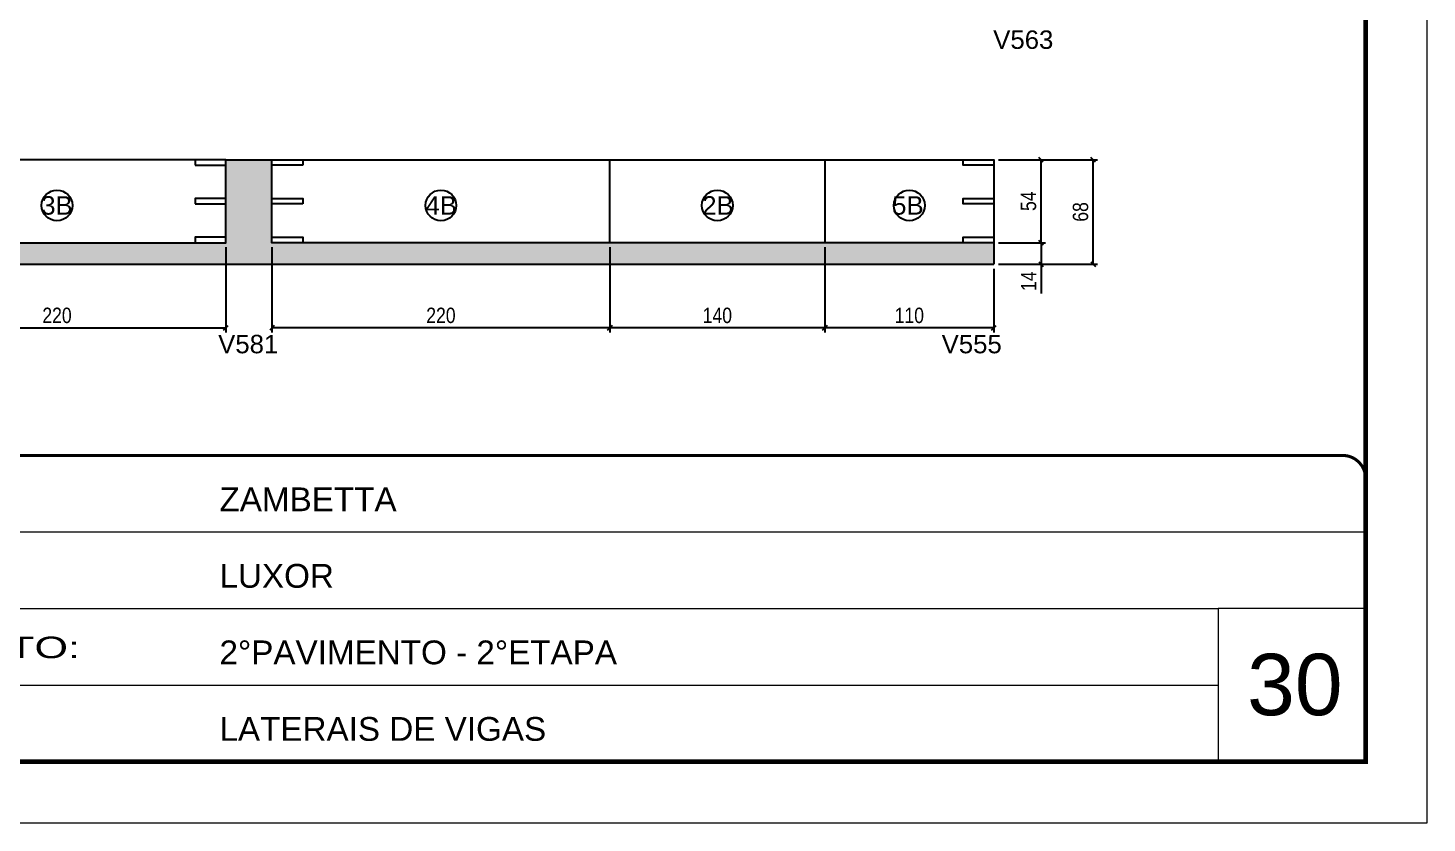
# Model space of a CAD drawing. Extents: x -15895 to 12929, y -2522 to 15173.
# Drawn here: x 5482 to 6393, y 5518 to 6035 of the extents above; entities that cross this region are included whole.
import ezdxf
from ezdxf.enums import TextEntityAlignment as Align

# ---------------------------------------------------------------- set-up
doc = ezdxf.new("R2010")
doc.units = 0
doc.header["$PDMODE"] = 35
doc.header["$PDSIZE"] = -10
doc.linetypes.add('CONTINUO', pattern=[0])
doc.linetypes.add('DASHED', pattern=[0.75, 0.5, -0.25])
for name, color, linetype in [('5', 5, 'Continuous'), ('COTA', 241, 'Continuous'), ('Painéis', 200, 'Continuous'), ('Romaneio', 10, 'Continuous')]:
    doc.layers.add(name, color=color, linetype=linetype)
for name, color, linetype, lineweight in [('CARIMBO', 255, 'Continuous', 9), ('Folhas', 255, 'Continuous', 9), ('SARRAFO DE PRESSAO', 251, 'DASHED', 9)]:
    doc.layers.add(name, color=color, linetype=linetype, lineweight=lineweight)
doc.styles.add('ARIAL', font='arial.ttf')
doc.styles.add('COTA TECNICA', font='techl___.ttf', dxfattribs={"height": 10})
doc.styles.get("Standard").update_dxf_attribs({"font": 'arial.ttf'})
doc.styles.add('Tecnologia', font='')
doc.styles.get('Tecnologia').set_extended_font_data('Forgotten Futurist')
doc.dimstyles.new('PAINEL', dxfattribs={"dimtxt": 10, "dimasz": 3, "dimexe": 3, "dimexo": 3, "dimgap": 3, "dimtad": 1, "dimdec": 1, "dimzin": 12, "dimdsep": 46, "dimtxsty": 'COTA TECNICA', "dimblk1": 'OBLIQUE', "dimblk2": 'OBLIQUE', "dimsah": 1, "dimcen": 0.9, "dimclrd": 4, "dimclre": 4, "dimclrt": 240, "dimadec": 1, "dimazin": 3, "dimtfac": 1, "dimtdec": 1, "dimtmove": 0, "dimatfit": 3, "dimfxl": 1, "dimtolj": 1, "dimtzin": 12, "dimarcsym": 0})

# ---------------------------------------------------------------- blocks, each defined once
blk = doc.blocks.new('9999999999')
at = {"color": 30, "linetype": 'CONTINUO'}
for p, q in [((98564.56, 34379.64), (99583.98, 34379.64)), ((98564.56, 34329.83), (99487.98, 34329.83)), ((99583.98, 34329.83), (99487.98, 34329.83)), ((99487.98, 34329.83), (99487.98, 34230.21)), ((98564.56, 34280.02), (99487.98, 34280.02))]:
    blk.add_line(p, q, dxfattribs=at)
at = {"color": 30, "linetype": 'CONTINUO', "const_width": 2}
blk.add_lwpolyline([(99583.98, 34230.21), (99583.98, 34414.45, 0.414214), (99568.98, 34429.45), (98228.98, 34429.45, 0.414214), (98213.98, 34414.45), (98213.98, 34245.21, 0.414214), (98228.98, 34230.21), (99583.98, 34230.21)], format="xyb", dxfattribs=at)
at = {"layer": 'Folhas'}
blk.add_lwpolyline([(98138.98, 34190.21), (99623.98, 34190.21), (99623.98, 35240.21), (98138.98, 35240.21)], close=True, dxfattribs=at)
at = {"layer": 'Folhas', "color": 30, "const_width": 3}
blk.add_lwpolyline([(98213.98, 34230.21), (99583.98, 34230.21), (99583.98, 35200.21), (98213.98, 35200.21)], close=True, dxfattribs=at)
at = {"color": 7, "linetype": 'Continuous', "ltscale": 5, "style": 'ARIAL'}
for s, height, p in [('ZAMBETTA', 15.483, (98837.68, 34393.13)), ('LUXOR', 15.483, (98837.68, 34343.32)), ('2°PAVIMENTO - 2°ETAPA', 15.4829, (98837.68, 34293.51)), ('LATERAIS DE VIGAS', 15.4829, (98837.68, 34243.7))]:
    blk.add_text(s, height=height, dxfattribs=at).set_placement(p)
at = {"layer": 'Folhas', "color": 7, "style": 'Tecnologia', "width": 1.5}
blk.add_text('PAVIMENTO:', height=14, dxfattribs=at).set_placement((98573.65, 34297.5))
blk = doc.blocks.new('_Oblique')
at = {"color": 0, "linetype": 'ByBlock', "lineweight": -2}
blk.add_line((-0.5, -0.5), (0.5, 0.5), dxfattribs=at)
blk = doc.blocks.new('*D1274')
at = {"layer": 'COTA', "color": 4, "lineweight": -2, "transparency": 16777216}
for p, q in [((5390.76, 5892.54), (5390.76, 5837.06)), ((5610.76, 5892.54), (5610.76, 5837.06)), ((5390.76, 5840.06), (5610.76, 5840.06))]:
    blk.add_line(p, q, dxfattribs=at)
at = {"layer": 'Defpoints', "color": 0, "transparency": 16777216}
for p in [(5390.76, 5895.54), (5610.76, 5895.54), (5610.76, 5840.06)]:
    blk.add_point(p, dxfattribs=at)
at = {"layer": 'COTA', "color": 4, "lineweight": -2, "transparency": 16777216, "xscale": 3, "yscale": 3, "zscale": 3, "rotation": 180}
blk.add_blockref('_Oblique', (5390.76, 5840.06), dxfattribs=at)
at = {"layer": 'COTA', "color": 4, "lineweight": -2, "transparency": 16777216, "xscale": 3, "yscale": 3, "zscale": 3}
blk.add_blockref('_Oblique', (5610.76, 5840.06), dxfattribs=at)
at = {"layer": 'COTA', "color": 240, "transparency": 16777216, "insert": (5500.76, 5848.16), "char_height": 10, "attachment_point": 5, "style": 'COTA TECNICA'}
blk.add_mtext('\\A1;220', dxfattribs=at)
blk = doc.blocks.new('*D1276')
at = {"layer": 'COTA', "color": 4, "lineweight": -2, "transparency": 16777216}
for p, q in [((6000.76, 5892.54), (6000.76, 5837.06)), ((6110.76, 5878.54), (6110.76, 5837.06)), ((6110.76, 5840.06), (6000.76, 5840.06))]:
    blk.add_line(p, q, dxfattribs=at)
at = {"layer": 'Defpoints', "color": 0, "transparency": 16777216}
for p in [(6000.76, 5895.54), (6110.76, 5881.54), (6000.76, 5840.06)]:
    blk.add_point(p, dxfattribs=at)
at = {"layer": 'COTA', "color": 4, "lineweight": -2, "transparency": 16777216, "xscale": 3, "yscale": 3, "zscale": 3, "rotation": 180}
blk.add_blockref('_Oblique', (6000.76, 5840.06), dxfattribs=at)
at = {"layer": 'COTA', "color": 4, "lineweight": -2, "transparency": 16777216, "xscale": 3, "yscale": 3, "zscale": 3}
blk.add_blockref('_Oblique', (6110.76, 5840.06), dxfattribs=at)
at = {"layer": 'COTA', "color": 240, "transparency": 16777216, "insert": (6055.76, 5848.16), "char_height": 10, "attachment_point": 5, "style": 'COTA TECNICA'}
blk.add_mtext('\\A1;110', dxfattribs=at)
blk = doc.blocks.new('*D1277')
at = {"layer": 'COTA', "color": 4, "lineweight": -2, "transparency": 16777216}
for p, q in [((5640.76, 5892.54), (5640.76, 5837.06)), ((5860.76, 5892.54), (5860.76, 5837.06)), ((5860.76, 5840.06), (5640.76, 5840.06))]:
    blk.add_line(p, q, dxfattribs=at)
at = {"layer": 'Defpoints', "color": 0, "transparency": 16777216}
for p in [(5640.76, 5895.54), (5860.76, 5895.54), (5640.76, 5840.06)]:
    blk.add_point(p, dxfattribs=at)
at = {"layer": 'COTA', "color": 4, "lineweight": -2, "transparency": 16777216, "xscale": 3, "yscale": 3, "zscale": 3, "rotation": 180}
blk.add_blockref('_Oblique', (5640.76, 5840.06), dxfattribs=at)
at = {"layer": 'COTA', "color": 4, "lineweight": -2, "transparency": 16777216, "xscale": 3, "yscale": 3, "zscale": 3}
blk.add_blockref('_Oblique', (5860.76, 5840.06), dxfattribs=at)
at = {"layer": 'COTA', "color": 240, "transparency": 16777216, "insert": (5750.76, 5848.16), "char_height": 10, "attachment_point": 5, "style": 'COTA TECNICA'}
blk.add_mtext('\\A1;220', dxfattribs=at)
blk = doc.blocks.new('*D1278')
at = {"layer": 'COTA', "color": 4, "lineweight": -2, "transparency": 16777216}
for p, q in [((5860.76, 5892.54), (5860.76, 5837.06)), ((6000.76, 5892.54), (6000.76, 5837.06)), ((6000.76, 5840.06), (5860.76, 5840.06))]:
    blk.add_line(p, q, dxfattribs=at)
at = {"layer": 'Defpoints', "color": 0, "transparency": 16777216}
for p in [(5860.76, 5895.54), (6000.76, 5895.54), (5860.76, 5840.06)]:
    blk.add_point(p, dxfattribs=at)
at = {"layer": 'COTA', "color": 4, "lineweight": -2, "transparency": 16777216, "xscale": 3, "yscale": 3, "zscale": 3, "rotation": 180}
blk.add_blockref('_Oblique', (5860.76, 5840.06), dxfattribs=at)
at = {"layer": 'COTA', "color": 4, "lineweight": -2, "transparency": 16777216, "xscale": 3, "yscale": 3, "zscale": 3}
blk.add_blockref('_Oblique', (6000.76, 5840.06), dxfattribs=at)
at = {"layer": 'COTA', "color": 240, "transparency": 16777216, "insert": (5930.76, 5848.16), "char_height": 10, "attachment_point": 5, "style": 'COTA TECNICA'}
blk.add_mtext('\\A1;140', dxfattribs=at)
blk = doc.blocks.new('*D1279')
at = {"layer": 'COTA', "color": 4, "lineweight": -2, "transparency": 16777216}
for p, q in [((6113.76, 5949.54), (6144.52, 5949.54)), ((6141.52, 5895.54), (6141.52, 5949.54)), ((6113.76, 5895.54), (6144.52, 5895.54))]:
    blk.add_line(p, q, dxfattribs=at)
at = {"layer": 'Defpoints', "color": 0, "transparency": 16777216}
for p in [(6110.76, 5949.54), (6141.52, 5949.54), (6110.76, 5895.54)]:
    blk.add_point(p, dxfattribs=at)
at = {"layer": 'COTA', "color": 4, "lineweight": -2, "transparency": 16777216, "xscale": 3, "yscale": 3, "zscale": 3}
for p, rotation in [((6141.52, 5949.54), 90), ((6141.52, 5895.54), 270)]:
    blk.add_blockref('_Oblique', p, dxfattribs=dict(at, rotation=rotation))
at = {"layer": 'COTA', "color": 240, "transparency": 16777216, "insert": (6133.41, 5922.54), "char_height": 10, "attachment_point": 5, "rotation": 90, "style": 'COTA TECNICA'}
blk.add_mtext('\\A1;54', dxfattribs=at)
blk = doc.blocks.new('*D1280')
at = {"layer": 'COTA', "color": 4, "lineweight": -2, "transparency": 16777216}
for p, q in [((6113.76, 5895.54), (6144.52, 5895.54)), ((6141.52, 5895.54), (6141.52, 5881.54)), ((6113.76, 5881.54), (6144.52, 5881.54)), ((6141.52, 5881.54), (6141.52, 5862.43))]:
    blk.add_line(p, q, dxfattribs=at)
at = {"layer": 'Defpoints', "color": 0, "transparency": 16777216}
for p in [(6110.76, 5895.54), (6110.76, 5881.54), (6141.52, 5881.54)]:
    blk.add_point(p, dxfattribs=at)
at = {"layer": 'COTA', "color": 4, "lineweight": -2, "transparency": 16777216, "xscale": 3, "yscale": 3, "zscale": 3}
for p, rotation in [((6141.52, 5895.54), 90), ((6141.52, 5881.54), 270)]:
    blk.add_blockref('_Oblique', p, dxfattribs=dict(at, rotation=rotation))
at = {"layer": 'COTA', "color": 240, "transparency": 16777216, "insert": (6133.45, 5870.49), "char_height": 10, "attachment_point": 5, "rotation": 90, "style": 'COTA TECNICA'}
blk.add_mtext('\\A1;14', dxfattribs=at)
blk = doc.blocks.new('*D1281')
at = {"layer": 'COTA', "color": 4, "lineweight": -2, "transparency": 16777216}
for p, q in [((6113.76, 5949.54), (6178.4, 5949.54)), ((6175.4, 5881.54), (6175.4, 5949.54)), ((6113.76, 5881.54), (6178.4, 5881.54))]:
    blk.add_line(p, q, dxfattribs=at)
at = {"layer": 'Defpoints', "color": 0, "transparency": 16777216}
for p in [(6110.76, 5949.54), (6175.4, 5949.54), (6110.76, 5881.54)]:
    blk.add_point(p, dxfattribs=at)
at = {"layer": 'COTA', "color": 4, "lineweight": -2, "transparency": 16777216, "xscale": 3, "yscale": 3, "zscale": 3}
for p, rotation in [((6175.4, 5949.54), 90), ((6175.4, 5881.54), 270)]:
    blk.add_blockref('_Oblique', p, dxfattribs=dict(at, rotation=rotation))
at = {"layer": 'COTA', "color": 240, "transparency": 16777216, "insert": (6167.28, 5915.54), "char_height": 10, "attachment_point": 5, "rotation": 90, "style": 'COTA TECNICA'}
blk.add_mtext('\\A1;68', dxfattribs=at)

msp = doc.modelspace()

# ---------------------------------------------------------------- hatches: boundary and pattern name
at = {"layer": 'COTA'}
h = msp.add_hatch(dxfattribs=at)
h.set_pattern_fill('AR-CONC', color=256, scale=0.03)
h.set_pattern_definition([(50, (-1598.5, 0), (5.46554, -0.4781726), [0.5715, -6.2865]), (355, (-1598.5, 0), (-1.0573026, 5.7317054), [0.4572, -5.0292175]), (100.451445, (-1598.0445, -0.04), (4.4082374, 5.2535326), [0.4857003, -5.3427073]), (46.1842, (-1598.5, 1.524), (8.132371, -1.26127), [0.85725, -9.42975]), (96.63556, (-1597.822, 1.419), (7.122124, 7.422784), [0.728551, -8.014068]), (351.18415, (-1598.5, 1.524), (7.122124, 7.422784), [0.685799, -7.543792]), (21, (-1597.738, 1.143), (4.5484317, -3.067956), [0.5715, -6.2865]), (326, (-1597.738, 1.143), (1.854061, 5.525639), [0.4572, -5.0292]), (71.451445, (-1597.359, 0.8873), (6.4024926, 2.457683), [0.4857003, -5.342698]), (37.5, (-1598.5, 0), (0.0926581, 2.53665117), [0, -4.96824, 0, -5.1054, 0, -5.04825]), (7.5, (-1598.5, 0), (2.0045899, 3.00541724), [0, -2.91084, 0, -4.85394, 0, -1.92405]), (327.5, (-1600.1993, 0), (4.06771786, -0.1718623), [0, -1.905, 0, -5.9436, 0, -7.8867]), (317.5, (-1600.9613, 0), (4.4438754, 0.7627947), [0, -2.4765, 0, -3.94716, 0, -5.6007])])
h.paths.add_polyline_path([(5610.76, 5895.54), (5590.76, 5895.54), (5140.76, 5895.54), (5140.76, 5881.54), (6110.76, 5881.54), (6110.76, 5895.54), (6090.76, 5895.54), (5640.76, 5895.54), (5640.76, 5899.14), (5640.76, 5949.54), (5610.76, 5949.54), (5610.76, 5945.94)])

# ---------------------------------------------------------------- linework, layer by layer
for p, q in [((5610.76, 5949.54), (5640.76, 5949.54)), ((6110.76, 5895.54), (6110.76, 5881.54)), ((5140.76, 5881.54), (6110.76, 5881.54))]:
    msp.add_line(p, q, dxfattribs=at)
at = {"layer": 'Painéis', "linetype": 'ByBlock'}
for p, q in [((5610.76, 5949.54), (5140.76, 5949.54)), ((5610.76, 5895.54), (5610.76, 5949.54)), ((5640.76, 5895.54), (5640.76, 5949.54)), ((5640.76, 5949.54), (6110.76, 5949.54)), ((5860.76, 5895.54), (5860.76, 5949.54)), ((6000.76, 5949.54), (6000.76, 5895.54)), ((6110.76, 5949.54), (6110.76, 5895.54)), ((5140.76, 5895.54), (5610.76, 5895.54)), ((6110.76, 5895.54), (5640.76, 5895.54))]:
    msp.add_line(p, q, dxfattribs=at)
for points in [[(5590.76, 5945.94), (5610.76, 5945.94), (5610.76, 5949.54), (5590.76, 5949.54)], [(5660.76, 5945.94), (5640.76, 5945.94), (5640.76, 5949.54), (5660.76, 5949.54)], [(6110.76, 5945.94), (6090.76, 5945.94), (6090.76, 5949.54), (6110.76, 5949.54)], [(5590.76, 5920.74), (5610.76, 5920.74), (5610.76, 5924.34), (5590.76, 5924.34)], [(5660.76, 5920.74), (5640.76, 5920.74), (5640.76, 5924.34), (5660.76, 5924.34)], [(6110.76, 5920.74), (6090.76, 5920.74), (6090.76, 5924.34), (6110.76, 5924.34)], [(5590.76, 5895.54), (5610.76, 5895.54), (5610.76, 5899.14), (5590.76, 5899.14)], [(5660.76, 5895.54), (5640.76, 5895.54), (5640.76, 5899.14), (5660.76, 5899.14)], [(6110.76, 5895.54), (6090.76, 5895.54), (6090.76, 5899.14), (6110.76, 5899.14)]]:
    msp.add_lwpolyline(points, close=True, dxfattribs=at)
at = {"layer": 'Romaneio', "color": 1, "linetype": 'ByBlock'}
for centre in [(5500.76, 5919.79), (5750.76, 5919.79), (5930.76, 5919.79), (6055.76, 5919.79)]:
    msp.add_circle(centre, 10, dxfattribs=at)

# ---------------------------------------------------------------- block references
at = {"layer": 'SARRAFO DE PRESSAO', "color": 6, "linetype": 'ByBlock'}
msp.add_blockref('9999999999', (-93231.11, -28672.37), dxfattribs=at)

# ---------------------------------------------------------------- texts
at = {"layer": '5', "linetype": 'Continuous'}
for s, p in [('V563', (6110.4, 6021.67)), ('V581', (5605.71, 5823.55)), ('V555', (6076.82, 5823.55))]:
    msp.add_text(s, height=12, rotation=0.00004, dxfattribs=at).set_placement(p)
at = {"layer": 'CARIMBO', "style": 'ARIAL'}
msp.add_text('30', height=40, dxfattribs=at).set_placement((6275.73, 5587.98))
at = {"layer": 'Romaneio', "color": 255, "linetype": 'ByBlock', "style": 'ARIAL'}
for s, p in [('3B', (5500.76, 5919.79)), ('4B', (5750.95, 5919.79)), ('2B', (5931.16, 5919.79)), ('5B', (6054.83, 5919.79))]:
    msp.add_text(s, height=12, dxfattribs=at).set_placement(p, align=Align.MIDDLE_CENTER)

# ---------------------------------------------------------------- dimensions: what is measured, and where the dimension line sits
at = {"layer": 'COTA'}
for base, p1, p2, angle, picture, middle in [((6141.52, 5949.54), (6110.76, 5895.54), (6110.76, 5949.54), 90, '*D1279', (6133.41, 5922.54)), ((6175.4, 5949.54), (6110.76, 5881.54), (6110.76, 5949.54), 90, '*D1281', (6167.28, 5915.54)), ((5860.76, 5840.06), (6000.76, 5895.54), (5860.76, 5895.54), 180, '*D1278', (5930.76, 5848.16)), ((6000.76, 5840.06), (6110.76, 5881.54), (6000.76, 5895.54), 180, '*D1276', (6055.76, 5848.16)), ((6141.52, 5881.54), (6110.76, 5895.54), (6110.76, 5881.54), 90, '*D1280', (6133.45, 5870.49))]:
    dim = msp.add_linear_dim(base=base, p1=p1, p2=p2, angle=angle, dimstyle='PAINEL', dxfattribs=at)
    dim.commit()
    dim.dimension.update_dxf_attribs({"geometry": picture, "text_midpoint": middle})
dim = msp.add_linear_dim(base=(5610.76, 5840.06), p1=(5390.76, 5895.54), p2=(5610.76, 5895.54), dimstyle='PAINEL', override={"dimtmove": 1}, dxfattribs=at)
dim.commit()
dim.dimension.update_dxf_attribs({"geometry": '*D1274', "text_midpoint": (5500.76, 5848.16)})
dim = msp.add_linear_dim(base=(5640.76, 5840.06), p1=(5860.76, 5895.54), p2=(5640.76, 5895.54), angle=180, dimstyle='PAINEL', override={"dimtmove": 1}, dxfattribs=at)
dim.commit()
dim.dimension.update_dxf_attribs({"geometry": '*D1277', "text_midpoint": (5750.76, 5848.16)})

doc.saveas('drawing.dxf')
